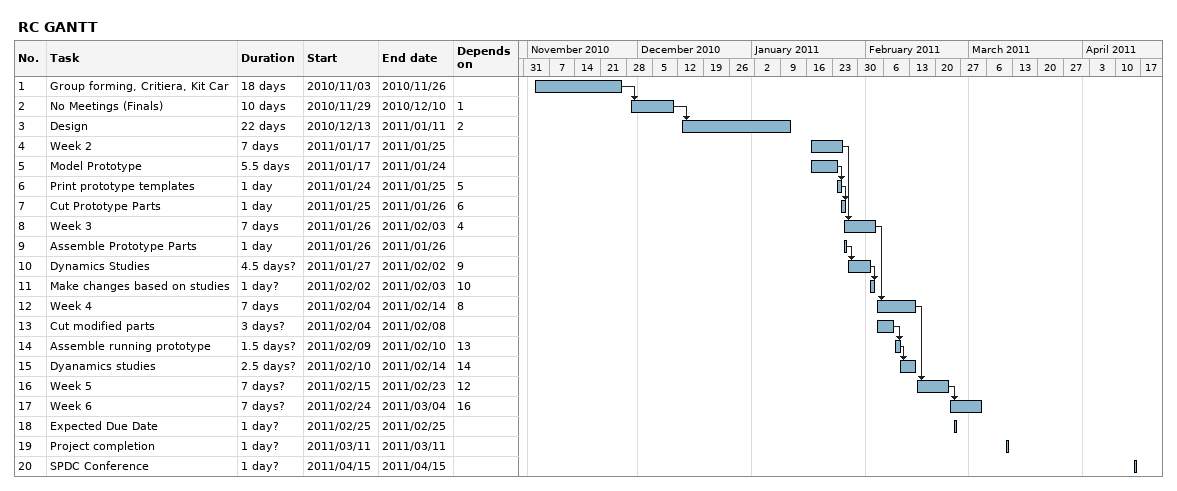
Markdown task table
RC GANTT

| ID | Task | Duration | Start | Finish | Predecessors |
|---|---|---|---|---|---|
| 1 | Group forming, Critiera, Kit Car | 18d | 2010-11-03 | 2010-11-26 |  |
| 2 | No Meetings (Finals) | 10d | 2010-11-29 | 2010-12-10 | 1 |
| 3 | Design | 22d | 2010-12-13 | 2011-01-11 | 2 |
| 4 | Week 2 | 7d | 2011-01-17 | 2011-01-25 |  |
| 5 | Model Prototype | 5.5d | 2011-01-17 | 2011-01-24 |  |
| 6 | Print prototype templates | 1d | 2011-01-24 | 2011-01-25 | 5 |
| 7 | Cut Prototype Parts | 1d | 2011-01-25 | 2011-01-26 | 6 |
| 8 | Week 3 | 7d | 2011-01-26 | 2011-02-03 | 4 |
| 9 | Assemble Prototype Parts | 1d | 2011-01-26 | 2011-01-26 |  |
| 10 | Dynamics Studies | 4.5d? | 2011-01-27 | 2011-02-02 | 9 |
| 11 | Make changes based on studies | 1d? | 2011-02-02 | 2011-02-03 | 10 |
| 12 | Week 4 | 7d | 2011-02-04 | 2011-02-14 | 8 |
| 13 | Cut modified parts | 3d? | 2011-02-04 | 2011-02-08 |  |
| 14 | Assemble running prototype | 1.5d? | 2011-02-09 | 2011-02-10 | 13 |
| 15 | Dyanamics studies | 2.5d? | 2011-02-10 | 2011-02-14 | 14 |
| 16 | Week 5 | 7d? | 2011-02-15 | 2011-02-23 | 12 |
| 17 | Week 6 | 7d? | 2011-02-24 | 2011-03-04 | 16 |
| 18 | Expected Due Date | 1d? | 2011-02-25 | 2011-02-25 |  |
| 19 | Project completion | 1d? | 2011-03-11 | 2011-03-11 |  |
| 20 | SPDC Conference | 1d? | 2011-04-15 | 2011-04-15 |  |
